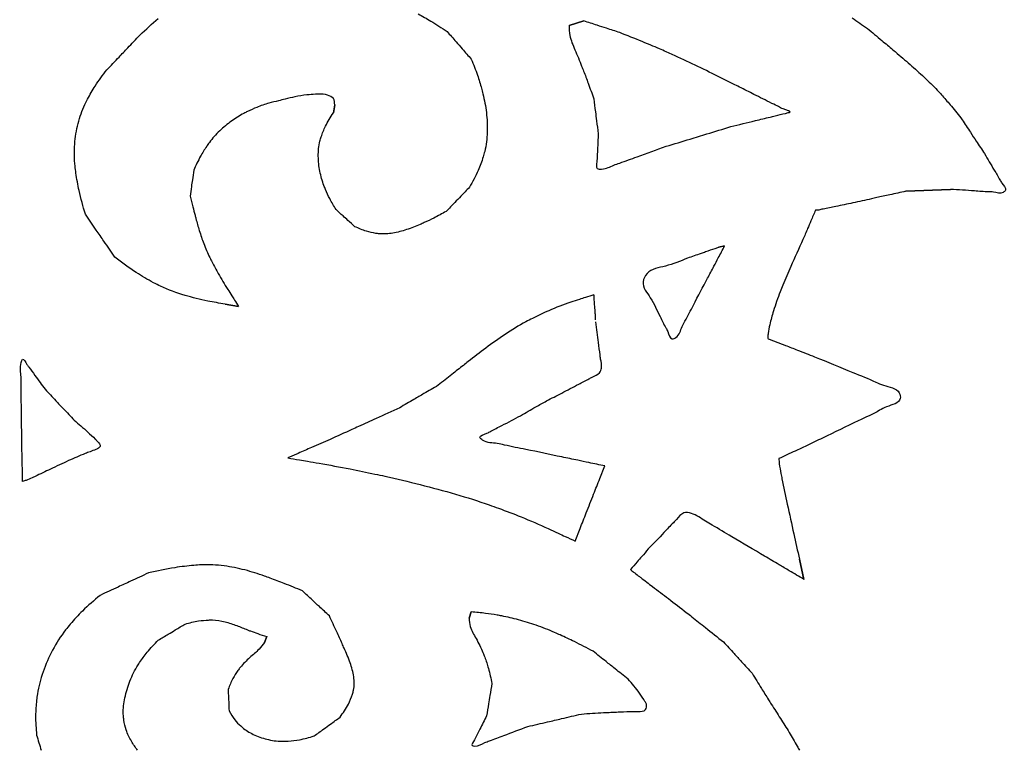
# Model space of a CAD drawing. Extents: x 0 to 339, y 0 to 248.
# Drawn here: x 251 to 306.7, y 72.5 to 113.6 of the extents above; entities that cross this region are included whole.
import ezdxf

# ---------------------------------------------------------------- set-up
doc = ezdxf.new("R2010")
doc.units = 0
doc.layers.add('layer_1', color=7, linetype='CONTINUOUS')

msp = doc.modelspace()

# ---------------------------------------------------------------- linework, layer by layer
at = {"layer": 'layer_1', "color": 1}
for p, q in [((282.827423, 113.537317), (281.994171, 113.284734)), ((281.994171, 113.284734), (282.827423, 113.537317)), ((282.827423, 113.537317), (282.827423, 113.537317)), ((268.695924, 108.349174), (268.771551, 108.803777)), ((268.771551, 108.803777), (268.695924, 108.349174)), ((268.695924, 108.349174), (268.695924, 108.349174)), ((294.444089, 108.385637), (294.444089, 108.385637)), ((294.444089, 108.385637), (294.444089, 108.385637)), ((294.444089, 108.385637), (294.444089, 108.385637)), ((303.508375, 104.034939), (300.986518, 103.93406)), ((300.986518, 103.93406), (303.508375, 104.034939)), ((303.508375, 104.034939), (303.508375, 104.034939)), ((290.766434, 100.84892), (290.43796, 100.773361)), ((290.43796, 100.773361), (290.766434, 100.84892)), ((290.766434, 100.84892), (290.766434, 100.84892)), ((263.342224, 97.439698), (262.584535, 97.566151)), ((262.584535, 97.566151), (263.342224, 97.439698)), ((263.342224, 97.439698), (263.342224, 97.439698)), ((254.691907, 89.14368), (254.691907, 89.14368)), ((254.691907, 89.14368), (254.691907, 89.14368)), ((254.691907, 89.14368), (254.691907, 89.14368)), ((266.704748, 89.150513), (266.124011, 88.89799)), ((283.725613, 87.736264), (284.003579, 88.443386)), ((282.336747, 84.200845), (282.61439, 84.908035)), ((294.984771, 83.180654), (295.236971, 82.045664)), ((295.236971, 82.045664), (294.984771, 83.180654)), ((294.984771, 83.180654), (294.984771, 83.180654)), ((276.477946, 80.210567), (276.351488, 79.856975)), ((276.351488, 79.856975), (276.477946, 80.210567)), ((276.477946, 80.210567), (276.477946, 80.210567)), ((264.933816, 78.821702), (264.807363, 78.493556)), ((264.807363, 78.493556), (264.933816, 78.821702)), ((264.933816, 78.821702), (264.933816, 78.821702))]:
    msp.add_line(p, q, dxfattribs=at)
for points in [[(257.786449, 112.743552), (258.124509, 113.057066), (258.462569, 113.37058), (258.810406, 113.673082)], [(273.475343, 113.933152), (273.715157, 113.804497), (273.952765, 113.67158), (274.186239, 113.531882)], [(274.186239, 113.531882), (274.499249, 113.344592), (274.804826, 113.145112), (275.110403, 112.945631)], [(283.575728, 113.294229), (283.326299, 113.375277), (283.076861, 113.456297), (282.827423, 113.537317)], [(297.95838, 113.711078), (298.24481, 113.511822), (298.531243, 113.312571), (298.817676, 113.113319)], [(281.994171, 113.284734), (281.998596, 113.093496), (282.003022, 112.902257), (282.037239, 112.716969)], [(284.099542, 113.123978), (283.924942, 113.180742), (283.750337, 113.237492), (283.575728, 113.294229)], [(284.847847, 112.880634), (284.598415, 112.961758), (284.348983, 113.042882), (284.099542, 113.123978)], [(298.817676, 113.113319), (299.091039, 112.887054), (299.364402, 112.660789), (299.636796, 112.43336)], [(257.09413, 112.014084), (257.324883, 112.257259), (257.555666, 112.500405), (257.786449, 112.743552)], [(275.110403, 112.945631), (275.278721, 112.752355), (275.447039, 112.559078), (275.615362, 112.365806)], [(282.037239, 112.716969), (282.088768, 112.437933), (282.207862, 112.172394), (282.32142, 111.907937)], [(286.112463, 112.374674), (285.69255, 112.547314), (285.270199, 112.713974), (284.847847, 112.880634)], [(299.636796, 112.43336), (299.844923, 112.259589), (300.052484, 112.085139), (300.259712, 111.910298)], [(256.609598, 111.503381), (256.771094, 111.673629), (256.932605, 111.843863), (257.09413, 112.014084)], [(275.615362, 112.365806), (275.733214, 112.230486), (275.851068, 112.095167), (275.968925, 111.959851)], [(275.968925, 111.959851), (276.137328, 111.766501), (276.305736, 111.573156), (276.474145, 111.37981)], [(282.32142, 111.907937), (282.453365, 111.600661), (282.577836, 111.294845), (282.70097, 110.98673)], [(287.085264, 111.964124), (286.762033, 112.103417), (286.437981, 112.240843), (286.112463, 112.374674)], [(287.474388, 111.794859), (287.344935, 111.851863), (287.215166, 111.908144), (287.085264, 111.964124)], [(300.259712, 111.910298), (300.342274, 111.84064), (300.424783, 111.77092), (300.507182, 111.701069)], [(255.917538, 110.773698), (256.148214, 111.016935), (256.378891, 111.260172), (256.609598, 111.503381)], [(276.474145, 111.37981), (276.596039, 111.078963), (276.717933, 110.778116), (276.823976, 110.471597)], [(288.781928, 111.194325), (288.34864, 111.399978), (287.913332, 111.601571), (287.474388, 111.794859)], [(300.507182, 111.701069), (300.782857, 111.467376), (301.057316, 111.23221), (301.328294, 110.993093)], [(255.259935, 109.865483), (255.463522, 110.178733), (255.69053, 110.476216), (255.917538, 110.773698)], [(282.70097, 110.98673), (282.737664, 110.894913), (282.774238, 110.802892), (282.810463, 110.710754)], [(290.055728, 110.577156), (289.632446, 110.785784), (289.208164, 110.992019), (288.781928, 111.194325)], [(301.328294, 110.993093), (301.594837, 110.75789), (301.858014, 110.518863), (302.115722, 110.273894)], [(276.823976, 110.471597), (276.907685, 110.229634), (276.981518, 109.984137), (277.050324, 109.737414)], [(282.810463, 110.710754), (282.899975, 110.48308), (282.98735, 110.254695), (283.071524, 110.025119)], [(291.262262, 109.976837), (290.860829, 110.17772), (290.458732, 110.378523), (290.055728, 110.577156)], [(302.115722, 110.273894), (302.368369, 110.033736), (302.61576, 109.787867), (302.852662, 109.53229)], [(254.832379, 109.131301), (254.964864, 109.381734), (255.105676, 109.628134), (255.259935, 109.865483)], [(277.050324, 109.737414), (277.078321, 109.637026), (277.105485, 109.536435), (277.130759, 109.435336)], [(283.071524, 110.025119), (283.178829, 109.732457), (283.28093, 109.43786), (283.383032, 109.143262)], [(291.600854, 109.807485), (291.487754, 109.863965), (291.375035, 109.920404), (291.262262, 109.976837)], [(292.422026, 109.396766), (292.151679, 109.533296), (291.87515, 109.670508), (291.600854, 109.807485)], [(254.679862, 108.829224), (254.728163, 108.931168), (254.77961, 109.031554), (254.832379, 109.131301)], [(265.981741, 109.127526), (265.855149, 109.096983), (265.72856, 109.066426), (265.601975, 109.035854)], [(266.524374, 109.25838), (266.343494, 109.214772), (266.162614, 109.171164), (265.981741, 109.127526)], [(267.207837, 109.365001), (266.979044, 109.337733), (266.751709, 109.298057), (266.524374, 109.25838)], [(267.683757, 109.404282), (267.524427, 109.396735), (267.365785, 109.383825), (267.207837, 109.365001)], [(267.862349, 109.409893), (267.803086, 109.409179), (267.743374, 109.407106), (267.683757, 109.404282)], [(268.373177, 109.353775), (268.199517, 109.402775), (268.032795, 109.41195), (267.862349, 109.409893)], [(268.698682, 109.162964), (268.631921, 109.260354), (268.500679, 109.317799), (268.373177, 109.353775)], [(268.771551, 108.803777), (268.767541, 108.93607), (268.763532, 109.068362), (268.698682, 109.162964)], [(277.130759, 109.435336), (277.218621, 109.08387), (277.28363, 108.72626), (277.325341, 108.366152)], [(283.383032, 109.143262), (283.414173, 108.900105), (283.445314, 108.656947), (283.476476, 108.413792)], [(293.433877, 108.89068), (293.078884, 109.061338), (292.755148, 109.228533), (292.422026, 109.396766)], [(302.852662, 109.53229), (302.921879, 109.457616), (302.990201, 109.382113), (303.058142, 109.306259)], [(303.058142, 109.306259), (303.226891, 109.117857), (303.39329, 108.927288), (303.554967, 108.732842)], [(254.294702, 107.751626), (254.389169, 108.121928), (254.516523, 108.484479), (254.679862, 108.829224)], [(264.37861, 108.664457), (264.201032, 108.593409), (264.026847, 108.513574), (263.854784, 108.429768)], [(265.059558, 108.904787), (264.830785, 108.829313), (264.602012, 108.753839), (264.37861, 108.664457)], [(265.601975, 109.035854), (265.421165, 108.992185), (265.240361, 108.948486), (265.059558, 108.904787)], [(293.808029, 108.703626), (293.700658, 108.764009), (293.565131, 108.827581), (293.433877, 108.89068)], [(294.069936, 108.572689), (293.944553, 108.620652), (293.883189, 108.661357), (293.808029, 108.703626)], [(294.444088, 108.385637), (294.558826, 108.420843), (294.249055, 108.504171), (294.069936, 108.572689)], [(303.554967, 108.732842), (303.763096, 108.482527), (303.963401, 108.225786), (304.163706, 107.969046)], [(263.645251, 108.324118), (263.401771, 108.195827), (263.16803, 108.0485), (262.944667, 107.887247)], [(263.854784, 108.429768), (263.784441, 108.395507), (263.714453, 108.360581), (263.645251, 108.324118)], [(268.252564, 107.600228), (268.38068, 107.860188), (268.538302, 108.104681), (268.695924, 108.349174)], [(277.325341, 108.366152), (277.367705, 108.000402), (277.386035, 107.632076), (277.373992, 107.263453)], [(283.476476, 108.413792), (283.498294, 108.243551), (283.520123, 108.073312), (283.541962, 107.903073)], [(292.499505, 107.914179), (292.777435, 107.981505), (293.055526, 108.048811), (293.332759, 108.116212)], [(293.332759, 108.116212), (293.425169, 108.138679), (293.517484, 108.161157), (293.610509, 108.183553)], [(293.610509, 108.183553), (293.806972, 108.230852), (294.006603, 108.277788), (294.197102, 108.32576)], [(294.197102, 108.32576), (294.267286, 108.343434), (294.336231, 108.361249), (294.413216, 108.378152)], [(294.413216, 108.378152), (294.424213, 108.380567), (294.435375, 108.382963), (294.444088, 108.385637)], [(304.163706, 107.969046), (304.319326, 107.732426), (304.474946, 107.495807), (304.630587, 107.259202)], [(254.105934, 106.590057), (254.135188, 106.981829), (254.197556, 107.370826), (254.294702, 107.751626)], [(262.944667, 107.887247), (262.712147, 107.719383), (262.490874, 107.536426), (262.283323, 107.338303)], [(268.011248, 107.002694), (268.07902, 107.206785), (268.157704, 107.407746), (268.252564, 107.600228)], [(283.541962, 107.903073), (283.573166, 107.659829), (283.604393, 107.416587), (283.635619, 107.173345)], [(289.763825, 107.165879), (290.2128, 107.303066), (290.661775, 107.440253), (291.110749, 107.577441)], [(291.110749, 107.577441), (291.573518, 107.689706), (292.036287, 107.80197), (292.499505, 107.914179)], [(262.283323, 107.338303), (262.071478, 107.136081), (261.873928, 106.918058), (261.700453, 106.682666)], [(267.938294, 106.758615), (267.959372, 106.840846), (267.984458, 106.922015), (268.011248, 107.002694)], [(277.373992, 107.263453), (277.362044, 106.897706), (277.320196, 106.531668), (277.231833, 106.177559)], [(283.635619, 107.173345), (283.622864, 106.880294), (283.61011, 106.587242), (283.593482, 106.289464)], [(287.474001, 106.466219), (287.922989, 106.603407), (288.371977, 106.740595), (288.820964, 106.877784)], [(288.820964, 106.877784), (289.135251, 106.973815), (289.449538, 107.069847), (289.763825, 107.165879)], [(304.630587, 107.259202), (304.739546, 107.093564), (304.848515, 106.927933), (304.957495, 106.76231)], [(254.124636, 105.344371), (254.081106, 105.757449), (254.074964, 106.175308), (254.105934, 106.590057)], [(261.549908, 106.467537), (261.426844, 106.28451), (261.309542, 106.097342), (261.202971, 105.904461)], [(261.700453, 106.682666), (261.648531, 106.612211), (261.598765, 106.5402), (261.549908, 106.467537)], [(267.845671, 105.908246), (267.841927, 106.194406), (267.867519, 106.482499), (267.938294, 106.758615)], [(283.593482, 106.289464), (283.583507, 106.110818), (283.572137, 105.93047), (283.568137, 105.7592)], [(285.832639, 105.876942), (286.377427, 106.075999), (286.925714, 106.271109), (287.474001, 106.466219)], [(304.957495, 106.76231), (305.113193, 106.525684), (305.268914, 106.289074), (305.424634, 106.052463)], [(261.202971, 105.904461), (261.061627, 105.648644), (260.93916, 105.382776), (260.816694, 105.116908)], [(267.938244, 105.057948), (267.882488, 105.337912), (267.849415, 105.622112), (267.845671, 105.908246)], [(277.1439, 105.867031), (277.064151, 105.609193), (276.973508, 105.35426), (276.865145, 105.107535)], [(277.231833, 106.177559), (277.205793, 106.073205), (277.175714, 105.969887), (277.1439, 105.867031)], [(283.568137, 105.7592), (283.566803, 105.702115), (283.566289, 105.64604), (283.559669, 105.582465)], [(284.847717, 105.523366), (285.18009, 105.636629), (285.505735, 105.757496), (285.832639, 105.876942)], [(305.424634, 106.052463), (305.603729, 105.74465), (305.782824, 105.436837), (305.971007, 105.127751)], [(254.174244, 104.958029), (254.15551, 105.086537), (254.138246, 105.215221), (254.124636, 105.344371)], [(283.559669, 105.582465), (283.546173, 105.452846), (283.5073, 105.292056), (283.578465, 105.222208)], [(283.578465, 105.222208), (283.628375, 105.173221), (283.732411, 105.168966), (283.827278, 105.17633)], [(283.827278, 105.17633), (284.100643, 105.197548), (284.297873, 105.315238), (284.519379, 105.405504)], [(284.519379, 105.405504), (284.625369, 105.448695), (284.736917, 105.485608), (284.847717, 105.523366)], [(254.352891, 103.971205), (254.280443, 104.297467), (254.222475, 104.627166), (254.174244, 104.958029)], [(260.816694, 105.116908), (260.791753, 104.936103), (260.766812, 104.755298), (260.741874, 104.574492)], [(268.165439, 104.258209), (268.068066, 104.517691), (267.99244, 104.785819), (267.938244, 105.057948)], [(276.865145, 105.107535), (276.72181, 104.781183), (276.547472, 104.469193), (276.373134, 104.157203)], [(305.971007, 105.127751), (306.083907, 104.942316), (306.200077, 104.756423), (306.298756, 104.572946)], [(260.6895, 104.194726), (260.664557, 104.01385), (260.639617, 103.832974), (260.614678, 103.652097)], [(260.741874, 104.574492), (260.724414, 104.447904), (260.706956, 104.321315), (260.6895, 104.194726)], [(268.252468, 104.039337), (268.222359, 104.111875), (268.193026, 104.184695), (268.165439, 104.258209)], [(276.373134, 104.157203), (276.211002, 103.988872), (276.048869, 103.820541), (275.88675, 103.652197)], [(306.298756, 104.572946), (306.331646, 104.511792), (306.362593, 104.450907), (306.407983, 104.388017)], [(306.407983, 104.388017), (306.500433, 104.259926), (306.652802, 104.123522), (306.608926, 103.999446)], [(254.705309, 102.642204), (254.578763, 103.083051), (254.452217, 103.523898), (254.352891, 103.971205)], [(260.614678, 103.652097), (260.665138, 103.453089), (260.715599, 103.25408), (260.767093, 103.055336)], [(268.491051, 103.517397), (268.4038, 103.687541), (268.325828, 103.862601), (268.252468, 104.039337)], [(268.847437, 102.894404), (268.723804, 103.099505), (268.600171, 103.304606), (268.491051, 103.517397)], [(275.88675, 103.652197), (275.773254, 103.534343), (275.659764, 103.416483), (275.546281, 103.298616)], [(299.346222, 103.571806), (299.245649, 103.549715), (299.145072, 103.527646), (299.044493, 103.505546)], [(300.079513, 103.733292), (299.835113, 103.679323), (299.590677, 103.625501), (299.346222, 103.571806)], [(300.986518, 103.93406), (300.684201, 103.867062), (300.381884, 103.800064), (300.079513, 103.733292)], [(304.85312, 103.950873), (304.403803, 103.984195), (303.956089, 104.009567), (303.508375, 104.034939)], [(305.66004, 103.900434), (305.392927, 103.908021), (305.122735, 103.930878), (304.85312, 103.950873)], [(305.929035, 103.883621), (305.837788, 103.897072), (305.749085, 103.897905), (305.66004, 103.900434)], [(306.484755, 103.868677), (306.31628, 103.774441), (306.117245, 103.855875), (305.929035, 103.883621)], [(306.608926, 103.999446), (306.59084, 103.948298), (306.539405, 103.899245), (306.484755, 103.868677)], [(260.767093, 103.055336), (260.808005, 102.897434), (260.849569, 102.739699), (260.891422, 102.582045)], [(275.546281, 103.298616), (275.384144, 103.130217), (275.22202, 102.961805), (275.059896, 102.793394)], [(297.032965, 103.070117), (296.796092, 103.018547), (296.559118, 102.965592), (296.321198, 102.925332)], [(297.996721, 103.276586), (297.675635, 103.207524), (297.354393, 103.140096), (297.032965, 103.070117)], [(299.044493, 103.505546), (298.695308, 103.428822), (298.346107, 103.351736), (297.996721, 103.276586)], [(255.322545, 101.744257), (255.116788, 102.043564), (254.911049, 102.342884), (254.705309, 102.642204)], [(260.891422, 102.582045), (260.908478, 102.517797), (260.925582, 102.453562), (260.942828, 102.389361)], [(269.240209, 102.539089), (269.109288, 102.65753), (268.978363, 102.775967), (268.847437, 102.894404)], [(269.51521, 102.290293), (269.423545, 102.373227), (269.331878, 102.456159), (269.240209, 102.539089)], [(274.365825, 102.424), (274.184994, 102.332635), (274.001877, 102.245707), (273.817698, 102.161255)], [(275.059896, 102.793394), (274.829813, 102.667787), (274.59973, 102.542181), (274.365825, 102.424)], [(295.892684, 102.874889), (295.805501, 102.669447), (295.718317, 102.464005), (295.631145, 102.258558)], [(295.958946, 102.865549), (295.936863, 102.867033), (295.914774, 102.870961), (295.892684, 102.874889)], [(296.187684, 102.901045), (296.111646, 102.884523), (296.035334, 102.860415), (295.958946, 102.865549)], [(296.321198, 102.925332), (296.276747, 102.91781), (296.232263, 102.910731), (296.187684, 102.901045)], [(260.942828, 102.389361), (261.003613, 102.163074), (261.066154, 101.937217), (261.134695, 101.713148)], [(269.908152, 101.934763), (269.777173, 102.053275), (269.646193, 102.171786), (269.51521, 102.290293)], [(270.560087, 101.67307), (270.336597, 101.741898), (270.122375, 101.83833), (269.908152, 101.934763)], [(273.595085, 102.061216), (273.343341, 101.951049), (273.086804, 101.851031), (272.825329, 101.76651)], [(273.817698, 102.161255), (273.743749, 102.127346), (273.669627, 102.093836), (273.595085, 102.061216)], [(295.631145, 102.258558), (295.570113, 102.114719), (295.509088, 101.970878), (295.448068, 101.827034)], [(255.754685, 101.115694), (255.610629, 101.325209), (255.466582, 101.53473), (255.322545, 101.744257)], [(261.134695, 101.713148), (261.209554, 101.468424), (261.29157, 101.225835), (261.382607, 100.986575)], [(271.082871, 101.557164), (270.906183, 101.58418), (270.730443, 101.620605), (270.560087, 101.67307)], [(271.297018, 101.530986), (271.225398, 101.536922), (271.154058, 101.546279), (271.082871, 101.557164)], [(272.050021, 101.572999), (271.801168, 101.531292), (271.547383, 101.510235), (271.297018, 101.530986)], [(272.825329, 101.76651), (272.571833, 101.684567), (272.313695, 101.617191), (272.050021, 101.572999)], [(295.448068, 101.827034), (295.360882, 101.621507), (295.273707, 101.415975), (295.186532, 101.210443)], [(256.372136, 100.217747), (256.166313, 100.517059), (255.96049, 100.816371), (255.754685, 101.115694)], [(261.382607, 100.986575), (261.485173, 100.717015), (261.59919, 100.451682), (261.7259, 100.192692)], [(290.410053, 100.763536), (290.344936, 100.74061), (290.279824, 100.717678), (290.214701, 100.69476)], [(290.43796, 100.773361), (290.428658, 100.770086), (290.419356, 100.766811), (290.410053, 100.763536)], [(290.410903, 100.175482), (290.529426, 100.399951), (290.64793, 100.624435), (290.766434, 100.84892)], [(295.186532, 101.210443), (294.952568, 100.702955), (294.718604, 100.195467), (294.49439, 99.683616)], [(257.578765, 99.34322), (257.162573, 99.613953), (256.767354, 99.91585), (256.372136, 100.217747)], [(261.7259, 100.192692), (261.767211, 100.108254), (261.809871, 100.02449), (261.853101, 99.94102)], [(289.433372, 100.419671), (289.181827, 100.331834), (288.928132, 100.246896), (288.680006, 100.154496)], [(289.68446, 100.508082), (289.600814, 100.478545), (289.517213, 100.448947), (289.433372, 100.419671)], [(290.214701, 100.69476), (290.037938, 100.632554), (289.861099, 100.570456), (289.68446, 100.508082)], [(290.162106, 99.70406), (290.24497, 99.861244), (290.327941, 100.018359), (290.410903, 100.175482)], [(261.853101, 99.94102), (261.96642, 99.722213), (262.083647, 99.505422), (262.204792, 99.29084)], [(287.424204, 99.712642), (287.051269, 99.617674), (286.645902, 99.566184), (286.388219, 99.292525)], [(288.680006, 100.154496), (288.266419, 100.00048), (287.868308, 99.825733), (287.424204, 99.712642)], [(289.806788, 99.03058), (289.925581, 99.254844), (290.043734, 99.479522), (290.162106, 99.70406)], [(294.49439, 99.683616), (294.343429, 99.338992), (294.196888, 98.99239), (294.054381, 98.644223)], [(258.549693, 98.777416), (258.218384, 98.952627), (257.892611, 99.139063), (257.578765, 99.34322)], [(262.204792, 99.29084), (262.374867, 98.98959), (262.552666, 98.692694), (262.736112, 98.399408)], [(286.388219, 99.292525), (286.269623, 99.166575), (286.18231, 98.993566), (286.167831, 98.827599)], [(258.94817, 98.576363), (258.813738, 98.640009), (258.681279, 98.707827), (258.549693, 98.777416)], [(260.328676, 98.061778), (259.857164, 98.201643), (259.391921, 98.366272), (258.94817, 98.576363)], [(286.167831, 98.827599), (286.139832, 98.506648), (286.384208, 98.212032), (286.574136, 97.919356)], [(289.006981, 97.515512), (289.269015, 98.023522), (289.539517, 98.526006), (289.806788, 99.03058)], [(294.054381, 98.644223), (294.002157, 98.51663), (293.950475, 98.388828), (293.90022, 98.260395)], [(261.608103, 97.743741), (261.177551, 97.831296), (260.750604, 97.936622), (260.328676, 98.061778)], [(262.736112, 98.399408), (262.810412, 98.28062), (262.885639, 98.162425), (262.960576, 98.044044)], [(262.960576, 98.044044), (263.013042, 97.961162), (263.065366, 97.878188), (263.117716, 97.795231)], [(283.397462, 98.090131), (283.235334, 98.040251), (283.073205, 97.990371), (282.911078, 97.940487)], [(283.410557, 97.8777), (283.405924, 97.948493), (283.401693, 98.019312), (283.397462, 98.090131)], [(293.90022, 98.260395), (293.761326, 97.905434), (293.633332, 97.545656), (293.52208, 97.181564)], [(262.584535, 97.566151), (262.258377, 97.621991), (261.932218, 97.67783), (261.608103, 97.743741)], [(263.117716, 97.795231), (263.192516, 97.676698), (263.26737, 97.558198), (263.342224, 97.439698)], [(282.084228, 97.686035), (281.668785, 97.529085), (281.253341, 97.372135), (280.846027, 97.195895)], [(282.57061, 97.835722), (282.408482, 97.785829), (282.246355, 97.735932), (282.084228, 97.686035)], [(282.911078, 97.940487), (282.797588, 97.905567), (282.684098, 97.870646), (282.57061, 97.835722)], [(283.434875, 97.536432), (283.426493, 97.650169), (283.418005, 97.7639), (283.410557, 97.8777)], [(283.447969, 97.357885), (283.443619, 97.417401), (283.439262, 97.476917), (283.434875, 97.536432)], [(286.574136, 97.919356), (286.800484, 97.570559), (286.9495, 97.224519), (287.121277, 96.867359)], [(288.527034, 96.60641), (288.695563, 96.90386), (288.849747, 97.210681), (289.006981, 97.515512)], [(280.846027, 97.195895), (280.533763, 97.060781), (280.226277, 96.914329), (279.921946, 96.761885)], [(283.462346, 97.157828), (283.457709, 97.224526), (283.452843, 97.291205), (283.447969, 97.357885)], [(283.476579, 96.930898), (283.472565, 97.006581), (283.467602, 97.082217), (283.462346, 97.157828)], [(283.48752, 96.681363), (283.484255, 96.764561), (283.480989, 96.847759), (283.476579, 96.930898)], [(287.121277, 96.867359), (287.224338, 96.653073), (287.335593, 96.434784), (287.44951, 96.23617)], [(293.52208, 97.181564), (293.443836, 96.925498), (293.373874, 96.667299), (293.311974, 96.405501)], [(279.559021, 96.574813), (279.155072, 96.35878), (278.764747, 96.117219), (278.383263, 95.863104)], [(279.921946, 96.761885), (279.800234, 96.700917), (279.679026, 96.638992), (279.559021, 96.574813)], [(283.649352, 95.401882), (283.59829, 95.787973), (283.550443, 96.174018), (283.502597, 96.560063)], [(288.01733, 95.68698), (288.226756, 95.833093), (288.271815, 96.084612), (288.367033, 96.303356)], [(288.367033, 96.303356), (288.413079, 96.409136), (288.470853, 96.507253), (288.527034, 96.60641)], [(293.311974, 96.405501), (293.273564, 96.243048), (293.238258, 96.07921), (293.21951, 95.915239)], [(278.383263, 95.863104), (278.011938, 95.615755), (277.648988, 95.356512), (277.291648, 95.089766)], [(287.44951, 96.23617), (287.487481, 96.169968), (287.525747, 96.105952), (287.558905, 96.025777)], [(287.558905, 96.025777), (287.626064, 95.863389), (287.672267, 95.634711), (287.807815, 95.615015)], [(293.208301, 95.825568), (293.199666, 95.77288), (293.184644, 95.718494), (293.197093, 95.668644)], [(293.21951, 95.915239), (293.216114, 95.885538), (293.213261, 95.855833), (293.208301, 95.825568)], [(283.739347, 94.704893), (283.711993, 94.937029), (283.68009, 95.169464), (283.649352, 95.401882)], [(287.807815, 95.615015), (287.870336, 95.605931), (287.951864, 95.641306), (288.01733, 95.68698)], [(293.197093, 95.668644), (293.201869, 95.649518), (293.21069, 95.631059), (293.21951, 95.6126)], [(293.21951, 95.6126), (293.543304, 95.488057), (293.867098, 95.363514), (294.190893, 95.238975)], [(294.190893, 95.238975), (294.417549, 95.151798), (294.644205, 95.064624), (294.870862, 94.977452)], [(277.291648, 95.089766), (276.957784, 94.840544), (276.628816, 94.584773), (276.300986, 94.32764)], [(283.769934, 94.471933), (283.757128, 94.549706), (283.748492, 94.627283), (283.739347, 94.704893)], [(294.870862, 94.977452), (295.194655, 94.852921), (295.51845, 94.728394), (295.842245, 94.603867)], [(295.842245, 94.603867), (296.55538, 94.304341), (297.268516, 94.004816), (297.992139, 93.714651)], [(251.080602, 93.462108), (251.064492, 93.722391), (251.004551, 93.95163), (251.084298, 94.271027)], [(251.084298, 94.271027), (251.104222, 94.350826), (251.132866, 94.436254), (251.169373, 94.454355)], [(251.169373, 94.454355), (251.236622, 94.487697), (251.330552, 94.292591), (251.408752, 94.16923)], [(251.408752, 94.16923), (251.449251, 94.105342), (251.485531, 94.060697), (251.522379, 94.013466)], [(276.030721, 94.115266), (275.8151, 93.94561), (275.59962, 93.775767), (275.384552, 93.605405)], [(276.300986, 94.32764), (276.210832, 94.256928), (276.120764, 94.186113), (276.030721, 94.115266)], [(283.817727, 93.964404), (283.845126, 94.133534), (283.797717, 94.303195), (283.769934, 94.471933)], [(251.522379, 94.013466), (251.632931, 93.871764), (251.748601, 93.706784), (251.863318, 93.546175)], [(251.863318, 93.546175), (252.054527, 93.278474), (252.243091, 93.022914), (252.431656, 92.767354)], [(275.384552, 93.605405), (275.125776, 93.400422), (274.867597, 93.194688), (274.609417, 92.988954)], [(283.303672, 93.453864), (283.44478, 93.523124), (283.600294, 93.580833), (283.699592, 93.697711)], [(283.699592, 93.697711), (283.761881, 93.771029), (283.80205, 93.867629), (283.817727, 93.964404)], [(297.992139, 93.714651), (298.429668, 93.539208), (298.871031, 93.367187), (299.290347, 93.172922)], [(251.084837, 93.070632), (251.085929, 93.202896), (251.088399, 93.336138), (251.080602, 93.462108)], [(251.097476, 91.896271), (251.090689, 92.285892), (251.081562, 92.673863), (251.084837, 93.070632)], [(274.609417, 92.988954), (274.341229, 92.8331), (274.073041, 92.677246), (273.80487, 92.521363)], [(281.574288, 92.551167), (281.895419, 92.716929), (282.215241, 92.88448), (282.536995, 93.050775)], [(282.536995, 93.050775), (282.729772, 93.150409), (282.923242, 93.249593), (283.112487, 93.352619)], [(283.112487, 93.352619), (283.175488, 93.386917), (283.238021, 93.42164), (283.303672, 93.453864)], [(299.290347, 93.172922), (299.431095, 93.107715), (299.569359, 93.040002), (299.72559, 92.98986)], [(299.72559, 92.98986), (300.052649, 92.884891), (300.458449, 92.856926), (300.617574, 92.563929)], [(252.431656, 92.767354), (252.634267, 92.552272), (252.836878, 92.337189), (253.039491, 92.122108)], [(273.80487, 92.521363), (273.617164, 92.412252), (273.429466, 92.303127), (273.241776, 92.193987)], [(280.717153, 92.105456), (281.001177, 92.257293), (281.288251, 92.40352), (281.574288, 92.551167)], [(300.617574, 92.563929), (300.670696, 92.466115), (300.696327, 92.338764), (300.674494, 92.238889)], [(251.118417, 89.939125), (251.113602, 90.593035), (251.108787, 91.246944), (251.097476, 91.896271)], [(253.039491, 92.122108), (253.181344, 91.971524), (253.323197, 91.820941), (253.465051, 91.670359)], [(273.241776, 92.193987), (272.973667, 92.038085), (272.705576, 91.882154), (272.437484, 91.726223)], [(280.11603, 91.773722), (280.314994, 91.886808), (280.515303, 91.997548), (280.717153, 92.105456)], [(300.674494, 92.238889), (300.615018, 91.96682), (300.203322, 91.898646), (299.901904, 91.779371)], [(253.465051, 91.670359), (253.667735, 91.455204), (253.870419, 91.24005), (254.073104, 91.024896)], [(272.437484, 91.726223), (271.994625, 91.521533), (271.551765, 91.316842), (271.108255, 91.113569)], [(278.20357, 90.724707), (278.564126, 90.906388), (278.909899, 91.089004), (279.255672, 91.27162)], [(279.255672, 91.27162), (279.541514, 91.440633), (279.827356, 91.609646), (280.11603, 91.773722)], [(299.505, 91.579496), (299.126551, 91.370603), (298.71394, 91.179761), (298.306815, 90.987397)], [(299.901904, 91.779371), (299.752894, 91.720406), (299.630835, 91.648953), (299.505, 91.579496)], [(254.073104, 91.024896), (254.329504, 90.805859), (254.585905, 90.586822), (254.840079, 90.354964)], [(271.108255, 91.113569), (270.7796, 90.962937), (270.450589, 90.813084), (270.121348, 90.663737)], [(277.572193, 90.39656), (277.765517, 90.506995), (277.987205, 90.615683), (278.20357, 90.724707)], [(298.306815, 90.987397), (297.626372, 90.665891), (296.961255, 90.34013), (296.296138, 90.01437)], [(254.840079, 90.354964), (254.984306, 90.223401), (255.127816, 90.087708), (255.259123, 89.957078)], [(269.734994, 90.488871), (269.326054, 90.30431), (268.916351, 90.121439), (268.506117, 89.939772)], [(270.121348, 90.663737), (269.992612, 90.605341), (269.863841, 90.547022), (269.734994, 90.488871)], [(276.962397, 90.046675), (276.938089, 90.153062), (277.195169, 90.217311), (277.3617, 90.287178)], [(277.3617, 90.287178), (277.446447, 90.322734), (277.507744, 90.359744), (277.572193, 90.39656)], [(251.136995, 89.05998), (251.130782, 89.353028), (251.1246, 89.646077), (251.118417, 89.939125)], [(255.259123, 89.957078), (255.300682, 89.915734), (255.341018, 89.874896), (255.386338, 89.825682)], [(255.386338, 89.825682), (255.465669, 89.739536), (255.560272, 89.627724), (255.54022, 89.544952)], [(268.506117, 89.939772), (268.158592, 89.785875), (267.810687, 89.632841), (267.462422, 89.48063)], [(277.113041, 89.896031), (277.043393, 89.940628), (276.973506, 89.998052), (276.962397, 90.046675)], [(277.942757, 89.706122), (277.665761, 89.744433), (277.391306, 89.717853), (277.113041, 89.896031)], [(278.346821, 89.621945), (278.211988, 89.65371), (278.077074, 89.687545), (277.942757, 89.706122)], [(279.558966, 89.369406), (279.155059, 89.450004), (278.751306, 89.526655), (278.346821, 89.621945)], [(296.296138, 90.01437), (295.990984, 89.871209), (295.685829, 89.728048), (295.380692, 89.584851)], [(251.150088, 88.444593), (251.145708, 88.649722), (251.141344, 88.854851), (251.136995, 89.05998)], [(254.691907, 89.14368), (254.380343, 89.010935), (254.068779, 88.87819), (253.759838, 88.73962)], [(255.304052, 89.373777), (255.069863, 89.274109), (254.880885, 89.208895), (254.691907, 89.14368)], [(255.54022, 89.544952), (255.52195, 89.469539), (255.408504, 89.418231), (255.304052, 89.373777)], [(267.462422, 89.48063), (267.20999, 89.370303), (266.957369, 89.260408), (266.704748, 89.150513)], [(281.579122, 88.948493), (280.905698, 89.089799), (280.232119, 89.235083), (279.558966, 89.369406)], [(294.739955, 89.284097), (294.434866, 89.140862), (294.129793, 88.997591), (293.824721, 88.85432)], [(295.380692, 89.584851), (295.167105, 89.484617), (294.953525, 89.384366), (294.739955, 89.284097)], [(253.759838, 88.73962), (253.414977, 88.584939), (253.073384, 88.422998), (252.732314, 88.259888)], [(266.124011, 88.89799), (266.342231, 88.860581), (266.560451, 88.823173), (266.778662, 88.785713)], [(266.778662, 88.785713), (266.931438, 88.759486), (267.08421, 88.733234), (267.237008, 88.707133)], [(267.237008, 88.707133), (267.455331, 88.66984), (267.673707, 88.632857), (267.891916, 88.594899)], [(267.891916, 88.594899), (268.475748, 88.493341), (269.058384, 88.384809), (269.639845, 88.270398)], [(282.477069, 88.761397), (282.177757, 88.823658), (281.878455, 88.885683), (281.579122, 88.948493)], [(283.105632, 88.630443), (282.89611, 88.674115), (282.686587, 88.717814), (282.477069, 88.761397)], [(284.003579, 88.443386), (283.704264, 88.50572), (283.404949, 88.568055), (283.105632, 88.630443)], [(293.824721, 88.85432), (293.830783, 88.75605), (293.836846, 88.65778), (293.848031, 88.560146)], [(293.848031, 88.560146), (293.869057, 88.376615), (293.908185, 88.19533), (293.944162, 88.013822)], [(251.16892, 87.56549), (251.162633, 87.858524), (251.156345, 88.151558), (251.150088, 88.444593)], [(252.732314, 88.259888), (252.447541, 88.1237), (252.163133, 87.986697), (251.876042, 87.855825)], [(269.639845, 88.270398), (270.105374, 88.178799), (270.57015, 88.08343), (271.034318, 87.985204)], [(271.034318, 87.985204), (271.224313, 87.944998), (271.414207, 87.904313), (271.603905, 87.862717)], [(293.944162, 88.013822), (293.963595, 87.91578), (293.98211, 87.817672), (294.001099, 87.719648)], [(251.363558, 87.629454), (251.29952, 87.605901), (251.23422, 87.585696), (251.16892, 87.56549)], [(251.698369, 87.7749), (251.587751, 87.724015), (251.477657, 87.67142), (251.363558, 87.629454)], [(251.876042, 87.855825), (251.816844, 87.828839), (251.757532, 87.802114), (251.698369, 87.7749)], [(271.603905, 87.862717), (272.268326, 87.717027), (272.930344, 87.560167), (273.589715, 87.393022)], [(273.589715, 87.393022), (274.258351, 87.223529), (274.924265, 87.04346), (275.586607, 86.850507)], [(283.375891, 86.845853), (283.492481, 87.14265), (283.609047, 87.439457), (283.725613, 87.736264)], [(294.001099, 87.719648), (294.093637, 87.241947), (294.197448, 86.766235), (294.301046, 86.29058)], [(275.586607, 86.850507), (276.22524, 86.66446), (276.860553, 86.466435), (277.488158, 86.246393)], [(282.964327, 85.798404), (283.101537, 86.147545), (283.238731, 86.496693), (283.375891, 86.845853)], [(294.301046, 86.29058), (294.423126, 85.730074), (294.544911, 85.169649), (294.668162, 84.609507)], [(277.488158, 86.246393), (277.664522, 86.184559), (277.840277, 86.120986), (278.015688, 86.056478)], [(278.015688, 86.056478), (278.440756, 85.900157), (278.863804, 85.738342), (279.283945, 85.56915)], [(282.61439, 84.908035), (282.73104, 85.204823), (282.847689, 85.501611), (282.964327, 85.798404)], [(288.463716, 85.790723), (288.297122, 85.735188), (288.175726, 85.565907), (288.049854, 85.424609)], [(288.888743, 85.764569), (288.747332, 85.808765), (288.592102, 85.833521), (288.463716, 85.790723)], [(289.689244, 85.32373), (289.432058, 85.485349), (289.192221, 85.669723), (288.888743, 85.764569)], [(279.283945, 85.56915), (279.801474, 85.360739), (280.314591, 85.141134), (280.821429, 84.908035)], [(287.873371, 85.239678), (287.696196, 85.059138), (287.520174, 84.871359), (287.343931, 84.684942)], [(288.049854, 85.424609), (287.991622, 85.35924), (287.932432, 85.299861), (287.873371, 85.239678)], [(290.059101, 85.105174), (289.934884, 85.176805), (289.810147, 85.247753), (289.689244, 85.32373)], [(280.821429, 84.908035), (281.008999, 84.821771), (281.195708, 84.733659), (281.382681, 84.646112)], [(281.382681, 84.646112), (281.513557, 84.584831), (281.644562, 84.523828), (281.775541, 84.462766)], [(287.343931, 84.684942), (287.050213, 84.374268), (286.755881, 84.067377), (286.461549, 83.760486)], [(291.168626, 84.449575), (290.799679, 84.669279), (290.431731, 84.890296), (290.059101, 85.105174)], [(294.668162, 84.609507), (294.772991, 84.133086), (294.878881, 83.65687), (294.984771, 83.180654)], [(281.775541, 84.462766), (281.962646, 84.375538), (282.149697, 84.288191), (282.336747, 84.200845)], [(293.017749, 83.357032), (292.401143, 83.720915), (291.783498, 84.083424), (291.168626, 84.449575)], [(286.461549, 83.760486), (286.337017, 83.617316), (286.212486, 83.474147), (286.087967, 83.330967)], [(285.826445, 83.030212), (285.701895, 82.886961), (285.577358, 82.743698), (285.452821, 82.600436)], [(286.087967, 83.330967), (286.000787, 83.230721), (285.913613, 83.130469), (285.826445, 83.030212)], [(293.839683, 82.871318), (293.56573, 83.033255), (293.291842, 83.195279), (293.017749, 83.357032)], [(258.266818, 82.407629), (257.930073, 82.251771), (257.593328, 82.095913), (257.256594, 81.940032)], [(259.757537, 82.705041), (259.257216, 82.625587), (258.762017, 82.516608), (258.266818, 82.407629)], [(260.833131, 82.834106), (260.473256, 82.803294), (260.114096, 82.761665), (259.757537, 82.705041)], [(261.246559, 82.862163), (261.10855, 82.856096), (260.970788, 82.845892), (260.833131, 82.834106)], [(262.534541, 82.805117), (262.107736, 82.859882), (261.675945, 82.881041), (261.246559, 82.862163)], [(263.70465, 82.574142), (263.319954, 82.67503), (262.929381, 82.754454), (262.534541, 82.805117)], [(264.807363, 82.230992), (264.444137, 82.358641), (264.077149, 82.476454), (263.70465, 82.574142)], [(285.452821, 82.600436), (285.510192, 82.55346), (285.567563, 82.506485), (285.625581, 82.460326)], [(285.625581, 82.460326), (285.713968, 82.390007), (285.803859, 82.321584), (285.893582, 82.252962)], [(294.415037, 82.531333), (294.223245, 82.644651), (294.031448, 82.757963), (293.839683, 82.871318)], [(295.236971, 82.045664), (294.962997, 82.207558), (294.689022, 82.369452), (294.415037, 82.531333)], [(257.256594, 81.940032), (257.020875, 81.830912), (256.785161, 81.721782), (256.549452, 81.612639)], [(265.128217, 82.115887), (265.021457, 82.15478), (264.914574, 82.193314), (264.807363, 82.230992)], [(265.926068, 81.815544), (265.661449, 81.919109), (265.395218, 82.018619), (265.128217, 82.115887)], [(266.953853, 81.397417), (266.612168, 81.539083), (266.270483, 81.680749), (265.926068, 81.815544)], [(285.893582, 82.252962), (285.939973, 82.217481), (285.986319, 82.181947), (286.032716, 82.146479)], [(286.032716, 82.146479), (286.256212, 81.975627), (286.480885, 81.806305), (286.705206, 81.636525)], [(256.549452, 81.612639), (256.212718, 81.456718), (255.875995, 81.300774), (255.539271, 81.14483)], [(267.515059, 80.873575), (267.327987, 81.048185), (267.14092, 81.222801), (266.953853, 81.397417)], [(286.705206, 81.636525), (287.002784, 81.411299), (287.299743, 81.185267), (287.596087, 80.958424)], [(255.539271, 81.14483), (255.19901, 80.857623), (254.858749, 80.570416), (254.541415, 80.259091)], [(267.90792, 80.506901), (267.776963, 80.629122), (267.64601, 80.751347), (267.515059, 80.873575)], [(287.596087, 80.958424), (287.93339, 80.700227), (288.269898, 80.440981), (288.604625, 80.179457)], [(254.541415, 80.259091), (254.299937, 80.022185), (254.071735, 79.771314), (253.852054, 79.513671)], [(268.469171, 79.983104), (268.282085, 80.157701), (268.095, 80.332298), (267.90792, 80.506901)], [(277.282349, 80.129233), (277.015013, 80.163032), (276.746479, 80.1868), (276.477946, 80.210567)], [(288.604625, 80.179457), (288.707206, 80.09931), (288.80962, 80.018949), (288.911962, 79.938496)], [(260.337745, 79.528506), (260.589013, 79.593843), (260.840282, 79.65918), (261.096028, 79.699735)], [(261.096028, 79.699735), (261.281739, 79.729184), (261.469811, 79.745566), (261.657992, 79.753123)], [(261.657992, 79.753123), (261.731252, 79.756065), (261.804529, 79.75767), (261.877737, 79.755964)], [(261.877737, 79.755964), (262.115912, 79.750416), (262.353352, 79.709833), (262.585002, 79.651199)], [(262.585002, 79.651199), (262.808489, 79.594632), (263.026587, 79.521264), (263.241651, 79.439971)], [(268.887245, 79.085402), (268.749423, 79.385352), (268.609297, 79.684228), (268.469171, 79.983104)], [(276.351488, 79.856975), (276.364512, 79.695355), (276.377536, 79.533735), (276.419873, 79.380995)], [(277.929629, 80.031093), (277.714507, 80.067919), (277.498821, 80.101865), (277.282349, 80.129233)], [(278.195279, 79.983428), (278.106902, 80.000239), (278.018313, 80.015911), (277.929629, 80.031093)], [(279.136181, 79.763502), (278.825378, 79.848431), (278.511685, 79.923238), (278.195279, 79.983428)], [(280.133112, 79.453864), (279.804366, 79.568178), (279.47196, 79.671748), (279.136181, 79.763502)], [(288.911962, 79.938496), (289.170019, 79.735633), (289.427617, 79.532183), (289.684415, 79.327731)], [(253.594797, 79.200355), (253.314495, 78.841525), (253.07019, 78.453863), (252.856903, 78.050779)], [(253.852054, 79.513671), (253.764339, 79.410799), (253.677983, 79.306847), (253.594797, 79.200355)], [(259.383633, 78.956061), (259.514586, 79.034628), (259.64554, 79.113196), (259.776493, 79.191765)], [(259.776493, 79.191765), (259.963577, 79.304011), (260.150661, 79.416258), (260.337745, 79.528506)], [(263.241651, 79.439971), (263.444782, 79.363189), (263.645206, 79.279337), (263.847653, 79.200742)], [(263.847653, 79.200742), (263.903974, 79.178877), (263.960451, 79.15742), (264.017005, 79.136157)], [(264.017005, 79.136157), (264.153312, 79.084909), (264.290068, 79.034794), (264.427726, 78.987339)], [(269.187418, 78.42324), (269.088371, 78.644403), (268.988429, 78.865191), (268.887245, 79.085402)], [(276.419873, 79.380995), (276.485675, 79.143596), (276.622289, 78.927649), (276.746361, 78.708682)], [(281.175022, 79.048842), (280.832988, 79.196716), (280.485148, 79.331451), (280.133112, 79.453864)], [(281.491179, 78.908546), (281.386129, 78.956075), (281.280853, 79.003087), (281.175022, 79.048842)], [(289.684415, 79.327731), (290.023087, 79.058094), (290.360368, 78.786714), (290.697649, 78.515334)], [(258.193824, 77.934899), (258.390027, 78.174365), (258.606227, 78.396864), (258.822427, 78.619363)], [(258.822427, 78.619363), (259.009496, 78.731595), (259.196565, 78.843828), (259.383633, 78.956061)], [(264.427726, 78.987339), (264.595527, 78.929493), (264.764671, 78.875598), (264.933816, 78.821702)], [(264.807363, 78.493556), (264.710623, 78.361681), (264.613884, 78.229806), (264.5044, 78.109949)], [(276.746361, 78.708682), (276.893347, 78.449273), (277.02273, 78.185627), (277.13456, 77.912888)], [(282.289988, 78.532608), (282.02597, 78.662565), (281.75931, 78.787234), (281.491179, 78.908546)], [(283.34696, 77.98845), (282.996233, 78.173031), (282.645506, 78.357613), (282.289988, 78.532608)], [(290.697649, 78.515334), (290.896906, 78.29744), (291.096162, 78.079546), (291.295405, 77.86164)], [(252.856903, 78.050779), (252.647699, 77.655413), (252.468338, 77.245209), (252.320983, 76.822758)], [(257.76728, 77.351301), (257.900694, 77.552103), (258.041209, 77.748634), (258.193824, 77.934899)], [(264.5044, 78.109949), (264.345745, 77.93626), (264.160328, 77.787806), (263.98246, 77.631046)], [(269.302423, 78.165082), (269.264287, 78.251239), (269.22592, 78.337268), (269.187418, 78.42324)], [(269.642075, 77.336332), (269.541823, 77.617712), (269.423282, 77.892039), (269.302423, 78.165082)], [(277.13456, 77.912888), (277.168416, 77.830316), (277.200664, 77.746911), (277.231845, 77.663101)], [(284.07643, 77.408669), (283.833275, 77.601932), (283.590117, 77.795191), (283.34696, 77.98845)], [(257.610134, 77.104368), (257.660403, 77.187986), (257.713259, 77.269994), (257.76728, 77.351301)], [(263.98246, 77.631046), (263.7888, 77.460366), (263.604089, 77.279839), (263.443558, 77.079308)], [(277.231845, 77.663101), (277.309854, 77.453423), (277.381188, 77.241212), (277.441376, 77.026028)], [(284.58715, 77.002732), (284.416911, 77.138046), (284.246671, 77.273358), (284.07643, 77.408669)], [(291.295405, 77.86164), (291.434888, 77.709092), (291.574365, 77.556539), (291.713835, 77.403979)], [(291.713835, 77.403979), (291.913096, 77.186017), (292.112344, 76.968043), (292.311592, 76.750069)], [(252.320983, 76.822758), (252.180895, 76.421138), (252.069733, 76.008449), (252.003916, 75.58905)], [(257.178027, 76.194282), (257.294749, 76.509665), (257.437111, 76.816555), (257.610134, 77.104368)], [(263.311718, 76.904345), (263.208332, 76.760098), (263.111163, 76.610835), (263.028395, 76.454346)], [(263.443558, 77.079308), (263.397959, 77.022347), (263.354311, 76.963771), (263.311718, 76.904345)], [(269.846963, 76.552501), (269.808479, 76.821514), (269.732759, 77.081808), (269.642075, 77.336332)], [(277.441376, 77.026028), (277.520226, 76.744122), (277.579946, 76.457114), (277.639666, 76.170106)], [(285.316881, 76.422693), (285.073638, 76.616041), (284.830396, 76.809388), (284.58715, 77.002732)], [(263.028395, 76.454346), (262.924397, 76.257715), (262.843138, 76.049676), (262.761878, 75.841637)], [(269.832912, 75.79113), (269.88641, 76.03909), (269.883135, 76.299647), (269.846963, 76.552501)], [(285.966672, 75.629482), (285.768184, 75.907873), (285.542533, 76.165283), (285.316881, 76.422693)], [(292.311592, 76.750069), (292.486994, 76.464891), (292.662397, 76.179712), (292.839285, 75.895455)], [(256.91425, 75.244929), (256.974236, 75.569254), (257.063869, 75.88583), (257.178027, 76.194282)], [(262.761878, 75.841637), (262.76806, 75.691978), (262.774242, 75.542319), (262.780455, 75.392662)], [(269.771182, 75.566643), (269.794894, 75.640686), (269.816557, 75.715319), (269.832912, 75.79113)], [(277.639666, 76.170106), (277.602258, 75.945612), (277.56485, 75.721118), (277.527435, 75.496625)], [(292.839285, 75.895455), (292.971484, 75.683012), (293.104513, 75.471085), (293.238024, 75.259462)], [(251.957135, 75.233623), (251.924663, 74.944053), (251.901735, 74.652923), (251.899116, 74.361947)], [(252.003916, 75.58905), (251.985392, 75.471016), (251.97046, 75.352451), (251.957135, 75.233623)], [(256.852506, 74.351766), (256.829719, 74.649145), (256.859746, 74.950236), (256.91425, 75.244929)], [(262.780455, 75.392662), (262.784805, 75.287901), (262.789169, 75.18314), (262.793549, 75.07838)], [(269.54109, 75.005491), (269.633746, 75.184888), (269.709415, 75.373762), (269.771182, 75.566643)], [(277.527435, 75.496625), (277.501246, 75.339484), (277.475053, 75.182344), (277.448856, 75.025204)], [(286.274243, 75.161785), (286.175289, 75.319276), (286.075028, 75.477505), (285.966672, 75.629482)], [(286.351826, 75.008381), (286.334898, 75.065123), (286.304632, 75.113419), (286.274243, 75.161785)], [(293.238024, 75.259462), (293.290507, 75.176275), (293.343064, 75.093135), (293.395824, 75.010124)], [(262.793549, 75.07838), (262.799805, 74.928722), (262.806093, 74.779065), (262.812381, 74.629409)], [(262.812381, 74.629409), (262.912018, 74.456403), (263.011656, 74.283397), (263.134129, 74.127386)], [(269.075283, 74.276134), (269.242081, 74.512821), (269.408879, 74.749508), (269.54109, 75.005491)], [(277.448856, 75.025204), (277.411434, 74.800724), (277.374005, 74.576245), (277.336576, 74.351766)], [(283.934363, 74.530449), (284.209843, 74.545769), (284.484799, 74.559178), (284.7631, 74.568887)], [(284.7631, 74.568887), (284.864196, 74.572414), (284.965734, 74.575452), (285.064294, 74.579224)], [(285.064294, 74.579224), (285.325911, 74.589236), (285.566553, 74.604413), (285.86396, 74.600603)], [(285.86396, 74.600603), (286.033887, 74.598426), (286.222344, 74.590051), (286.309939, 74.700643)], [(286.309939, 74.700643), (286.369459, 74.775791), (286.382409, 74.905868), (286.351826, 75.008381)], [(293.395824, 75.010124), (293.567986, 74.739251), (293.74231, 74.469753), (293.91527, 74.199391)], [(251.899116, 74.361947), (251.895828, 73.996443), (251.924586, 73.631182), (251.953345, 73.265922)], [(256.880567, 74.113216), (256.868533, 74.192468), (256.858619, 74.271983), (256.852506, 74.351766)], [(257.009651, 73.554805), (256.95006, 73.7365), (256.90928, 73.924109), (256.880567, 74.113216)], [(263.134129, 74.127386), (263.233443, 74.000877), (263.347773, 73.885542), (263.467114, 73.776791)], [(268.532654, 73.883407), (268.713514, 74.014338), (268.894399, 74.145236), (269.075283, 74.276134)], [(277.336576, 74.351766), (277.213163, 74.100925), (277.08975, 73.850084), (276.95773, 73.594338)], [(280.782162, 74.007525), (281.044069, 74.068632), (281.305976, 74.129741), (281.567882, 74.190853)], [(281.567882, 74.190853), (281.942035, 74.278156), (282.316188, 74.365464), (282.69034, 74.452771)], [(282.69034, 74.452771), (283.105409, 74.480102), (283.520478, 74.507432), (283.934363, 74.530449)], [(293.91527, 74.199391), (294.081247, 73.939945), (294.24597, 73.679702), (294.406573, 73.416844)], [(257.307109, 72.912393), (257.18556, 73.114971), (257.083256, 73.330376), (257.009651, 73.554805)], [(263.467114, 73.776791), (263.517035, 73.7313), (263.567833, 73.68696), (263.620514, 73.644962)], [(263.620514, 73.644962), (263.815697, 73.489358), (264.036721, 73.365904), (264.265925, 73.264129)], [(267.610472, 73.215419), (267.79127, 73.346426), (267.972067, 73.477433), (268.152888, 73.608407)], [(268.152888, 73.608407), (268.279465, 73.70009), (268.406054, 73.791757), (268.532654, 73.883407)], [(276.95773, 73.594338), (276.878508, 73.44087), (276.796186, 73.285636), (276.730338, 73.139849)], [(278.313031, 73.240772), (278.7596, 73.412958), (279.209652, 73.579304), (279.659704, 73.745649)], [(279.659704, 73.745649), (280.033857, 73.83294), (280.40801, 73.92023), (280.782162, 74.007525)], [(251.953345, 73.265922), (252.040651, 72.979077), (252.127958, 72.692233), (252.215265, 72.405388)], [(257.643852, 72.40739), (257.529685, 72.574445), (257.411323, 72.738704), (257.307109, 72.912393)], [(264.265925, 73.264129), (264.517164, 73.15257), (264.778231, 73.067059), (265.04603, 73.006864)], [(265.04603, 73.006864), (265.324016, 72.944379), (265.609255, 72.909173), (265.893456, 72.912393)], [(265.893456, 72.912393), (265.978337, 72.913355), (266.063125, 72.917744), (266.147873, 72.923616)], [(266.147873, 72.923616), (266.361123, 72.938392), (266.574117, 72.962554), (266.783848, 73.002178)], [(266.783848, 73.002178), (267.063251, 73.054965), (267.336862, 73.135192), (267.610472, 73.215419)], [(276.654515, 72.988343), (276.587803, 72.878929), (276.467842, 72.739034), (276.524651, 72.679663)], [(276.730338, 73.139849), (276.708386, 73.091247), (276.688264, 73.043696), (276.654515, 72.988343)], [(277.23557, 72.836766), (277.321931, 72.876192), (277.413813, 72.906365), (277.504952, 72.937782)], [(277.504952, 72.937782), (277.778345, 73.032022), (278.045061, 73.137449), (278.313031, 73.240772)], [(294.406573, 73.416844), (294.562802, 73.161147), (294.715134, 72.902975), (294.858509, 72.639908)], [(276.524651, 72.679663), (276.551061, 72.652063), (276.615676, 72.641865), (276.675295, 72.640366)], [(276.675295, 72.640366), (276.902651, 72.634646), (277.057355, 72.755406), (277.23557, 72.836766)], [(294.858509, 72.639908), (294.900577, 72.562721), (294.941874, 72.485112), (294.982783, 72.4073)]]:
    msp.add_open_spline(points, degree=3, dxfattribs=at)

doc.saveas('drawing.dxf')
